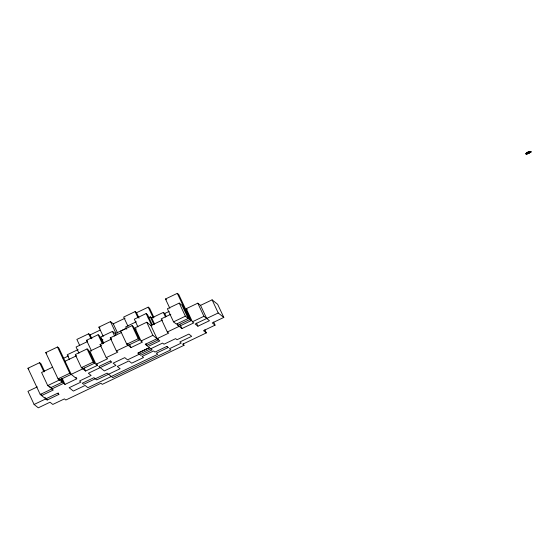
<?xml version="1.0" encoding="UTF-8"?>
<svg xmlns="http://www.w3.org/2000/svg" width="559" height="559" viewBox="0 0 559 559"><rect width="100%" height="100%" fill="white"/><g stroke="black" fill="none" stroke-linecap="round" stroke-linejoin="round"><path stroke-width="0.84" d="M52.532 367.228L41.576 372.462L47.725 385.577L50.513 387.799L62.245 382.195L58.038 378.841L45.754 352.61L57.486 346.999L58.905 348.131L71.196 374.369M103.226 336.392L98.887 327.134L110.479 321.6L113.274 323.829L117.614 333.087M91.907 338.761L90.097 334.904L88.685 333.779L76.869 339.418L79.762 345.595M139.051 318.127L136.522 312.726L135.11 311.601L123.679 317.058L128.018 326.323M90.097 334.904L100.145 330.103M113.274 323.829L125.09 318.19M136.522 312.726L148.219 307.143L149.609 308.254L153.949 317.512M169.824 308.254L165.485 298.995L177.315 293.342L178.712 294.453L191.003 320.691L167.33 331.997L161.188 318.882L170.802 314.284M58.136 392.872L58.856 394.416L47.159 400.006L40.241 394.486L27.95 368.248L39.612 362.679L40.996 363.776L44.608 371.49M91.585 351.073L86.526 340.27L98.111 334.736L99.495 335.833L103.108 343.547M87.113 341.745L76.087 347.013L78.98 353.183M152.23 324.674L147.534 314.647L146.151 313.543L134.328 319.196L137.94 326.91M115.958 335.148L115.231 333.611L112.464 331.396L100.872 336.937L103.764 343.107M78.078 349.585L67.227 354.769L69.393 359.395M136.347 321.781L125.684 326.875L126.767 329.188M63.139 358.494L68.617 355.873M101.326 340.249L102.87 339.516M115.231 333.611L126.257 328.343M148.086 317.917L150.301 316.855L151.692 317.959L154.584 324.136M121.275 332.584L110.249 337.853L116.391 350.968L139.638 339.865L133.496 326.749L132.078 325.618L120.646 331.075L126.795 344.197L131.023 347.565L142.447 342.108L141.057 340.997L134.915 327.874L146.737 322.229L150.916 325.562L157.065 338.677M179.236 303.09L167.4 308.743L173.549 321.865L176.378 324.122L188.215 318.469L182.066 305.354L179.236 303.09L185.378 316.205L188.215 318.469M151.692 317.959L163.354 312.39L164.744 313.501L166.191 316.583M47.725 385.577L94.632 363.168L88.49 350.053L87.078 348.928L75.262 354.574L81.404 367.689L85.604 371.036L97.42 365.397L96.7 363.853M164.744 313.501L169.181 311.377M65.047 361.247L76.674 355.699M101.472 345.63L89.88 351.164L96.029 364.279L107.614 358.745L106.224 357.634L100.075 344.519L111.667 338.985M134.782 329.719L136.305 328.985M150.916 325.562L162.578 319.993M177.049 323.689L177.776 325.233L181.941 328.552L193.77 322.899L192.394 321.802L186.252 308.687L197.788 303.174L200.548 305.368L206.697 318.49M200.548 305.368L212.092 299.855L217.654 304.299L223.803 317.414L212.259 322.927L215.054 325.156L203.511 330.669L206.32 332.905L182.653 344.211L184.016 345.301L102.29 384.347L100.92 383.25L65.829 400.02L64.418 398.895L52.805 404.443L50.01 402.214L38.298 407.811L34.106 404.464L27.964 391.349L37.292 386.891M528.576 153.012L528.402 151.859L528.947 152.928M529.492 152.209L529.135 151.51L529.792 152.069M528.472 152.928L528.178 152.055L527.277 152.488L527.486 153.075M528.472 151.915L529.073 151.629L529.548 152.642L529.156 152.327M527.57 153.355L527.221 152.656L527.808 152.74M529.233 151.964L527.542 152.314L527.822 152.956M530.561 152.293L531.05 151.922L530.784 151.496L530.184 151.782L530.561 152.293L526.578 154.102L526.257 153.25L526.774 153.278M527.256 152.684L528.821 152.027M529.087 151.852L529.834 151.678M126.795 344.197L138.22 338.733L139.638 339.865M173.549 321.865L185.378 316.205M526.627 153.166L526.257 153.25M527.109 153.76C534.013 149.225 527.123 155.744 526.795 153.082L530.079 151.699M526.438 153.991L526.138 153.536L527.773 152.712M528.541 152.39L529.548 152.048M529.478 151.985L530.666 151.782L529.862 152.125M526.501 153.452L526.732 153.844L526.215 154.186L525.914 153.739L526.927 153.613L526.508 152.859L526.627 153.76M525.914 153.739L526.347 153.711M530.589 151.727L530.819 152.125L528.849 152.467L529.352 152.873L528.737 151.741L528.982 152.362L528.695 152.132M530.218 151.817L530.889 151.587M527.864 152.621L528.024 152.956L526.292 153.872L526.578 154.102M526.068 154.074L527.221 153.25M527.535 153.327L529.932 152.181L529.722 151.594M531.05 151.922L530.344 152.125L529.883 151.335L530.68 152.006M58.038 378.841L69.777 373.237L76.751 378.799L65.019 384.41L63.642 383.306L61.469 378.681M81.404 367.689L93.22 362.043L94.632 363.168M106.224 357.634L117.809 352.1L116.391 350.968M141.057 340.997L152.88 335.344L159.825 340.885L147.995 346.531L145.235 344.33L168.727 333.108L167.33 331.997M177.776 325.233L189.606 319.58L191.003 320.691M40.241 394.486L63.642 383.306M192.394 321.802L203.937 316.289L209.464 320.698L197.928 326.211L195.154 324.003L218.234 312.977L223.803 317.414M137.975 353.113L149.4 347.649M34.106 404.464L57.472 393.305L58.856 394.416M529.701 152.383L529.499 151.796M529.457 152.181L529.918 152.551L529.764 152.216L527.025 153.48M528.996 151.985L529.352 152.272M529.534 152.418L529.694 152.754M529.038 152.195L528.681 151.908L528.961 152.558M527.871 152.202L528.206 153.103M528.136 152.446L528.29 152.782M528.031 152.537L528.241 153.131M527.717 152.873L527.696 153.068M527.626 153.012L528.122 153.411M527.207 153.026L527.41 153.613M527.389 153.215L527.857 153.585M527.004 153.075L527.165 153.418M526.795 153.082L527.179 153.816M527.375 153.585L527.235 152.88L528.611 152.446L528.402 151.859M526.788 153.683L526.948 154.018M186.252 308.687L187.167 309.42M165.485 298.995L166.414 299.736M166.652 346.496L168.049 347.607M98.887 327.134L100.005 328.028M110.249 337.853L111.192 338.607M100.075 344.519L101.004 345.259M86.526 340.27L87.442 341.004M96.029 364.279L97.42 365.397M45.754 352.61L46.697 353.358M27.95 368.248L28.872 368.982M529.422 151.734L529.848 152.495M529.017 151.796L529.338 152.467M527.521 152.509L527.913 153.243M212.092 299.855L218.234 312.977M213.608 322.068L215.054 325.156M197.788 303.174L203.937 316.289M204.873 329.817L206.32 332.905M196.482 323.13L197.928 326.211M177.315 293.342L189.606 319.58M180.131 324.695L181.941 328.552M183.296 343.764L184.016 345.301M163.354 312.39L165.527 317.023M148.219 307.143L153.278 317.945M150.301 316.855L153.921 324.569M146.151 313.543L151.936 325.89M157.722 338.237L158.442 339.781L146.619 345.427L145.892 343.883M146.737 322.229L152.88 335.344M135.11 311.601L138.003 317.771M132.078 325.618L138.22 338.733M129.576 344.477L131.023 347.565M127.487 343.785L128.207 345.322M110.479 321.6L115.902 333.171M112.464 331.396L114.63 336.029M98.111 334.736L102.451 343.995M88.685 333.779L90.858 338.405M87.078 348.928L93.22 362.043M84.157 367.955L85.604 371.036M82.096 367.27L82.816 368.814M76.031 377.255L76.751 378.799M57.486 346.999L69.777 373.237M62.126 378.233L65.019 384.41M60.798 379.107L62.245 382.195M58.737 378.429L59.457 379.973M39.612 362.679L43.951 371.938M51.183 387.373L51.903 388.91L53.28 390.014L41.618 395.583L40.898 394.039M49.786 386.262L50.513 387.799M46.439 398.462L47.159 400.006M45.048 397.351L45.768 398.895M110.403 360.967L98.81 366.508L104.344 370.917L115.937 365.383L113.163 363.168L124.755 357.634L127.522 359.842L162.592 343.093L163.983 344.197L175.645 338.628L177.035 339.732L188.872 334.079L191.681 336.322L179.844 341.975L181.242 343.086L169.447 348.725L170.851 349.85L112.736 377.611L107.118 373.132L83.682 384.326L82.292 383.222L93.919 377.667L96.721 379.903L120.122 368.723L117.32 366.487L128.912 360.953L131.714 363.182L143.53 357.543L142.119 356.418L153.543 350.954L154.955 352.079L166.785 346.433L168.182 347.544L156.352 353.197L157.75 354.308L87.889 387.68L85.094 385.451L73.362 391.062L69.169 387.715L80.908 382.111L79.518 381.007L91.138 375.452L88.378 373.251L111.779 362.071L110.403 360.967M149.379 347.635L137.947 353.092L140.728 355.307L152.16 349.85L149.379 347.635"/></g></svg>
